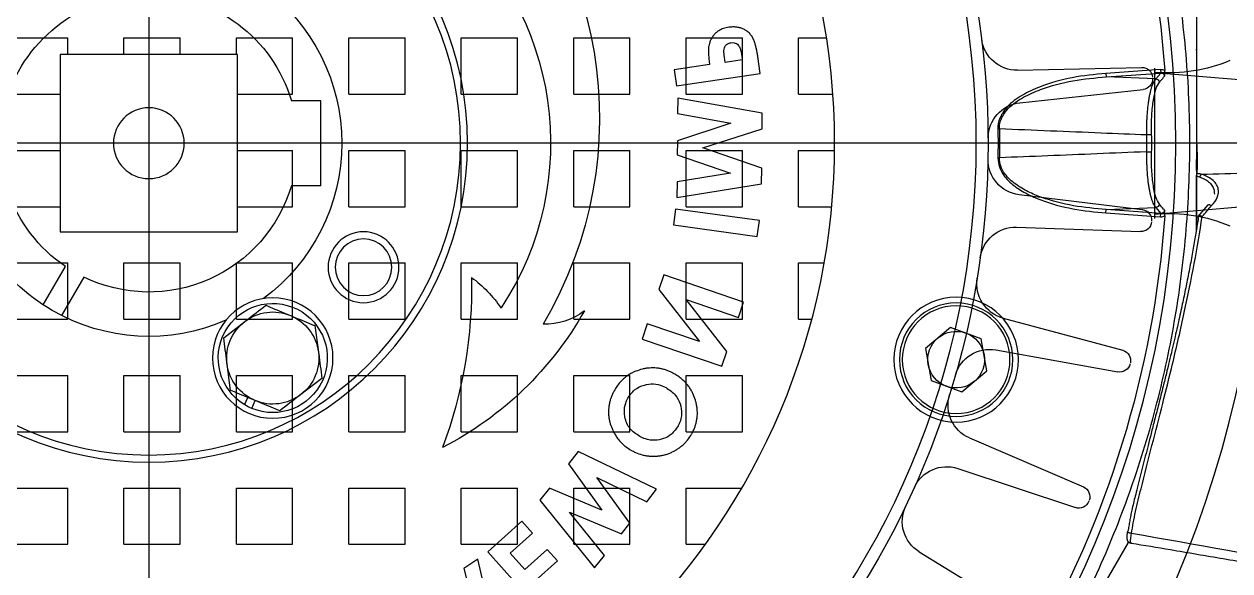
# Model space of a CAD drawing. Header units: millimetres. Extents: x 89450 to 753248, y -530175 to 1209785.
# Drawn here: x 272220.1 to 272390.3, y -164201.8 to -164124.6 of the extents above; entities that cross this region are included whole.
import ezdxf

# ---------------------------------------------------------------- set-up
doc = ezdxf.new("R2010")
doc.units = ezdxf.units.MM
doc.header["$LTSCALE"] = 150
doc.linetypes.add('CENTER', pattern=[50.8, 31.75, -6.35, 6.35, -6.35])
doc.layers.add('------00 Load Bank', color=3, linetype='Continuous')

# ---------------------------------------------------------------- blocks, each defined once
blk = doc.blocks.new('A$C02650c35')
h = blk.add_hatch()
h.set_pattern_fill('SQUARE', color=0, scale=2.5, style=0)
h.set_pattern_definition([(0, (-1352.2724, -53.854), (0, 7.9375), [7.9375, -7.9375]), (90, (-1352.2724, -53.854), (-7.9375, 5e-16), [7.9375, -7.9375])])
h.paths.add_polyline_path([(510, 542.5), (510, 555), (522.5, 555), (522.5, 639.32, 0.414214), (425.68, 542.5)])
h.paths.add_polyline_path([(619.32, 542.5, 0.414214), (522.5, 639.32), (522.5, 555), (535, 555), (535, 542.5)])
h.paths.add_polyline_path([(535, 530), (522.5, 530), (522.5, 445.68, 0.414214), (619.32, 542.5), (535, 542.5)])
h.paths.add_polyline_path([(510, 530), (510, 542.5), (425.68, 542.5, 0.414214), (522.5, 445.68), (522.5, 530)])
at = {"color": 0, "linetype": 'CENTER'}
blk.add_line((522.5, 1085), (522.5, 0), dxfattribs=at)
at = {"color": 0}
for p, q in [((512.5, 684.5), (513.56, 697.01)), ((532.5, 684.5), (531.44, 697.01)), ((522.5, 684.5), (511.89, 684.5)), ((533.11, 684.5), (522.5, 684.5)), ((515.24, 665.38), (513.14, 682.76)), ((528.2, 665.46), (530.08, 682.87)), ((532.8, 665.16), (533.2, 682.66)), ((510.65, 665.02), (510.03, 682.52)), ((493.33, 662.09), (490.23, 679.32)), ((497.83, 663.1), (493.28, 680)), ((480.92, 658.36), (474, 674.44)), ((476.61, 656.72), (471.09, 673.33)), ((464.85, 651.26), (455.72, 666.2)), ((516.5, 566.8), (528.5, 566.8)), ((516.5, 566.8), (516.5, 562.62)), ((528.5, 566.8), (528.5, 562.62)), ((510, 530), (510, 555)), ((510, 555), (535, 555)), ((535, 555), (535, 530)), ((535, 530), (510, 530))]:
    blk.add_line(p, q, dxfattribs=at)
at = {"color": 0, "linetype": 'Continuous', "lineweight": 25}
for p, q in [((515.5, 692.92), (515.31, 692.93)), ((512.18, 690.65), (513.79, 692.06)), ((547.5, 690.4), (510.24, 690.4)), ((535.4, 690.47), (535.75, 690.4)), ((512.12, 685.34), (512.6, 685.38)), ((512.66, 677.63), (512.12, 685.34)), ((513.44, 684.65), (512.6, 685.38)), ((512.6, 685.38), (513.14, 677.67)), ((513.14, 677.67), (513.44, 684.65)), ((532.4, 685.38), (531.56, 684.65)), ((531.56, 684.65), (531.86, 677.67)), ((531.86, 677.67), (532.4, 685.38)), ((532.88, 685.34), (532.34, 677.63)), ((532.88, 685.34), (532.4, 685.38)), ((521.29, 683.34), (521.29, 684.04)), ((522.5, 683.34), (522.5, 662.6)), ((523.71, 683.34), (523.71, 684.04)), ((466.17, 680.76), (426.9, 658.09)), ((467.67, 680.69), (467.74, 680.74)), ((512.66, 677.63), (513.14, 677.67)), ((532.34, 677.63), (531.86, 677.67)), ((520.44, 662.37), (520.44, 662.58)), ((524.56, 662.37), (524.56, 662.58)), ((487.41, 657.27), (490.37, 660.82)), ((490.37, 660.82), (494.92, 660.02)), ((494.92, 660.02), (496.51, 655.69)), ((489, 652.93), (487.41, 657.27)), ((496.51, 655.69), (493.55, 652.14)), ((493.55, 652.14), (489, 652.93)), ((509.36, 628.4), (511.59, 628.71)), ((510.98, 616.58), (509.36, 628.4)), ((511.59, 628.71), (513.21, 616.88)), ((514.82, 617.06), (516.77, 629.01)), ((516.77, 629.01), (519, 629.03)), ((519, 629.03), (521.83, 620.73)), ((521.83, 620.73), (524.55, 629.08)), ((524.55, 629.08), (526.74, 629.1)), ((526.74, 629.1), (528.86, 617.18)), ((530.6, 617), (532.33, 628.82)), ((532.33, 628.82), (534.72, 628.48)), ((497.92, 625.75), (500.07, 626.48)), ((500.07, 626.48), (503.91, 615.21)), ((500.45, 618.34), (497.92, 625.75)), ((534.26, 626.29), (533.91, 623.87)), ((534.89, 626.2), (534.26, 626.29)), ((491.03, 623.41), (493.09, 624.11)), ((494.87, 612.14), (491.03, 623.41)), ((493.09, 624.11), (500.45, 618.34)), ((518.27, 624.63), (517.03, 617.08)), ((520.85, 617.11), (518.27, 624.63)), ((525.32, 624.69), (522.85, 617.13)), ((526.67, 617.16), (525.32, 624.69)), ((533.91, 623.87), (534.62, 623.77)), ((533.59, 621.68), (532.85, 616.67)), ((501.84, 614.51), (494.5, 620.26)), ((494.5, 620.26), (497.02, 612.87)), ((513.21, 616.88), (510.98, 616.58)), ((517.03, 617.08), (514.82, 617.06)), ((522.85, 617.13), (520.85, 617.11)), ((528.86, 617.18), (526.67, 617.16)), ((532.85, 616.67), (530.6, 617)), ((503.91, 615.21), (501.84, 614.51)), ((471.91, 612.8), (473.67, 614.19)), ((473.67, 614.19), (479, 603.13)), ((497.02, 612.87), (494.87, 612.14)), ((475.32, 605.74), (471.91, 612.8)), ((467.38, 609.21), (468.87, 610.39)), ((468.87, 610.39), (475.32, 605.74)), ((470.45, 601.88), (467.38, 609.21)), ((462.59, 605.41), (464.35, 606.81)), ((464.35, 606.81), (470.45, 601.88)), ((477.28, 601.77), (470.74, 606.47)), ((470.74, 606.47), (473.85, 599.05)), ((472.15, 597.7), (462.59, 605.41)), ((479, 603.13), (477.28, 601.77)), ((460.73, 597.04), (463.56, 600.19)), ((463.56, 600.19), (465.18, 598.74)), ((464.83, 590.35), (455.99, 598.28)), ((465.18, 598.74), (462.35, 595.59)), ((473.85, 599.05), (472.15, 597.7)), ((464.67, 593.5), (467.5, 596.65)), ((467.5, 596.65), (469.16, 595.17)), ((462.35, 595.59), (464.67, 593.5)), ((469.16, 595.17), (464.83, 590.35)), ((451.37, 591.93), (463.81, 588.93)), ((462.47, 586.98), (459.92, 587.61)), ((463.81, 588.93), (462.47, 586.98)), ((489.31, 566.93), (487.03, 563.95)), ((496.76, 565.96), (493.03, 566.44)), ((485.08, 557.05), (486.18, 557.51)), ((485.59, 556.03), (486.62, 556.46)), ((495.06, 553.07), (497.35, 556.05)), ((487.62, 554.04), (491.34, 553.56)), ((503.61, 533.33), (498.19, 530.19)), ((499.69, 527.6), (505.11, 530.73))]:
    blk.add_line(p, q, dxfattribs=at)
at = {"color": 0, "linetype": 'CENTER', "ltscale": 5}
blk.add_line((735.74, 542.5), (399.5, 542.5), dxfattribs=at)
at = {"color": 0}
for radius in [441, 403, 399.8, 157.5, 116.82, 96.82, 5]:
    blk.add_circle((522.5, 542.5), radius, dxfattribs=at)
at = {"color": 0, "linetype": 'CENTER'}
blk.add_circle((522.5, 542.5), 420, dxfattribs=at)
blk.add_circle((522.5, 542.5), 420, dxfattribs=at)
at = {"color": 0, "linetype": 'Continuous', "lineweight": 25}
for centre, radius in [((522.5, 542.5), 145), ((491.96, 656.48), 8.8), ((491.96, 656.48), 8), ((491.96, 656.48), 7.6), ((522.5, 542.5), 45), ((522.5, 542.5), 44), ((505, 572.81), 5), ((505, 572.81), 4), ((492.19, 560), 8.5)]:
    blk.add_circle(centre, radius, dxfattribs=at)
for centre, radius, start, end in [((522.5, 542.5), 170, 86.2622, 117.3611), ((522.5, 542.5), 165.5, 0.0003, 205.5882), ((522.5, 542.5), 143.8, 94.0829, 145.9171), ((513.96, 684.65), 0.52, 97.0684, 180.3842), ((531.04, 684.65), 0.52, 359.6158, 82.9316), ((522.5, 542.5), 143.8, 34.0829, 85.9171), ((522.5, 542.5), 141.54, 89.5083, 90.4917), ((522.5, 542.5), 140.84, 90, 90.4917), ((522.5, 542.5), 140.84, 89.5083, 90), ((522.5, 542.5), 120.1, 90, 90.9834), ((522.5, 542.5), 119.89, 89.0166, 90.9834), ((522.5, 542.5), 120.1, 89.0166, 90), ((491.96, 656.48), 4, 140.1169, 200.1169), ((491.96, 656.48), 4, 80.1169, 140.1169), ((491.96, 656.48), 4, 20.1169, 80.1169), ((491.96, 656.48), 4, 320.1169, 20.1169), ((491.96, 656.48), 4, 200.1169, 260.1169), ((491.96, 656.48), 4, 260.1169, 320.1169), ((526.06, 549.03), 57.09, 40.6689, 120.6281), ((522.51, 561.91), 48.28, 119.3381, 152.799), ((505.83, 598.53), 8.86, 141.9098, 182.3797), ((522.5, 557.03), 42.19, 40.2036, 123.4347), ((488.96, 577.27), 18.16, 36.4481, 55.4991), ((502.27, 523.14), 64.93, 88.848, 110.4642), ((522.5, 542.5), 27.25, 90, 143.52), ((522.5, 542.5), 27.25, 36.48, 90), ((492.19, 560), 7.7, 211.0083, 202.5227), ((492.19, 560), 6.5, 82.5227, 142.5227), ((492.19, 560), 6.5, 22.5227, 82.5227), ((492.19, 560), 6.5, 142.5227, 202.5227), ((492.19, 560), 6.5, 322.5227, 22.5227), ((492.19, 560), 7.7, 202.3852, 211.0083), ((492.19, 560), 6.5, 202.5227, 262.5227), ((492.19, 560), 6.5, 262.5227, 322.5227), ((522.5, 542.5), 27.25, 156.48, 263.52), ((522.5, 542.5), 27.25, 276.48, 23.52)]:
    blk.add_arc(centre, radius, start, end, dxfattribs=at)
at = {"color": 0}
for centre, radius, start, end in [((490.04, 686.44), 22.55, 355.4191, 22.6504), ((554.96, 686.44), 22.55, 157.3496, 184.581), ((511.53, 682.57), 1.5, 94.4788, 182.0188), ((511.65, 682.58), 1.5, 6.8882, 94.4282), ((531.57, 682.71), 1.5, 86.297, 173.8369), ((531.7, 682.7), 1.5, 358.7064, 86.2464), ((491.71, 679.58), 1.5, 102.6606, 190.2006), ((491.83, 679.61), 1.5, 15.07, 102.61), ((472.51, 673.81), 1.5, 110.8424, 198.3824), ((472.63, 673.85), 1.5, 23.2519, 110.7918), ((505.65, 664.84), 5, 277.8422, 2.0188), ((520.2, 665.98), 5, 186.8882, 271.0648), ((523.23, 666), 5, 269.6604, 353.8369), ((537.8, 665.05), 5, 178.7064, 262.883), ((502.66, 664.4), 5, 195.07, 279.2466), ((522.5, 542.5), 118.5, 90, 128.0234), ((488.41, 661.2), 5, 286.024, 10.2006), ((522.5, 542.5), 118.5, 51.9766, 90), ((485.51, 660.33), 5, 203.2519, 287.4284), ((471.86, 655.14), 5, 294.2058, 18.3824), ((469.12, 653.87), 5, 211.4337, 295.6103), ((522.5, 542.5), 21, 106.6015, 205.904), ((522.5, 542.5), 21, 214.096, 73.3985)]:
    blk.add_arc(centre, radius, start, end, dxfattribs=at)
at = {"color": 0, "linetype": 'Continuous', "lineweight": 25}
for points, knots in [([(443.67, 929.55), (443.69, 926.2), (443.72, 919.05), (443.8, 908.54), (443.89, 898.44), (444, 889.61), (444.12, 882.05), (444.29, 872.96), (444.58, 861.8), (445.1, 847.15), (445.88, 831.41), (447.03, 814.61), (448.62, 797.15), (450.72, 778.77), (452.79, 763.4), (454.5, 751.64), (455.65, 744.08), (456.73, 737.16), (457.66, 731.31), (458.51, 726.11), (459.35, 720.99), (460.3, 715.24), (461.39, 708.73), (462.59, 701.63), (463.84, 694.21), (465, 687.37), (465.73, 683.03), (466.04, 681.19)], [0.004054, 0.004054, 0.004054, 0.004054, 0.044055, 0.0892389, 0.1294144, 0.1645669, 0.1946506, 0.2196261, 0.2731864, 0.3280385, 0.3947317, 0.4616638, 0.5294155, 0.6044734, 0.683072, 0.7151603, 0.7467466, 0.7747501, 0.7989803, 0.8176563, 0.837837, 0.8611081, 0.8874794, 0.916906, 0.9473172, 0.9775846, 1, 1, 1, 1]), ([(443.93, 929.61), (443.99, 920.53), (444.12, 902.05), (444.56, 874.2), (445.52, 846.07), (447.22, 818.02), (449.94, 790.26), (453.6, 762.78), (457.88, 735.56), (462.59, 708.39), (465.83, 690.29), (467.45, 681.24)], [0.0040453, 0.0040453, 0.0040453, 0.0040453, 0.1120904, 0.224186, 0.3362006, 0.4480891, 0.5598872, 0.6697434, 0.7797254, 0.8898282, 1, 1, 1, 1]), ([(518.14, 691.07), (518.17, 693.31), (518.24, 697.5), (518.89, 703.28), (519.8, 708.25), (520.92, 712.53), (522.16, 716.17), (523.47, 719.21), (524.78, 721.61), (526.03, 723.37), (527.31, 724.39), (528.91, 724.93), (530.78, 725.29), (532.96, 724.96), (534.96, 723.93), (536.78, 722.2), (538.39, 719.8), (539.8, 716.75), (541.03, 713.05), (542.1, 708.66), (543.01, 703.54), (543.68, 698.6), (543.99, 695.36), (544.1, 694.11)], [0, 0, 0, 0, 0.080739, 0.151235, 0.213353, 0.268442, 0.318269, 0.361669, 0.398556, 0.428698, 0.452315, 0.472715, 0.51153, 0.548468, 0.58504, 0.622842, 0.663507, 0.708451, 0.759052, 0.815438, 0.879842, 0.953818, 1, 1, 1, 1]), ([(513.69, 692.55), (514.05, 692.85), (514.6, 693.3), (515.46, 693.54), (516.15, 693.5), (516.81, 693.19), (517.38, 692.62), (517.84, 691.89), (518.04, 691.34), (518.14, 691.07)], [0, 0, 0, 0, 0.246799, 0.37212, 0.497923, 0.623252, 0.748966, 0.874706, 1, 1, 1, 1]), ([(517.71, 690.91), (517.61, 691.16), (517.41, 691.65), (516.97, 692.27), (516.42, 692.71), (515.9, 692.92), (515.59, 692.92), (515.5, 692.92)], [0, 0, 0, 0, 0.2364693, 0.4649886, 0.6844481, 0.8981668, 1, 1, 1, 1]), ([(467.45, 681.24), (467.94, 681.32), (468.94, 681.48), (471.06, 681.9), (474.76, 682.84), (479.89, 684.13), (485.77, 685.65), (492.04, 687.21), (498.66, 688.73), (505.6, 690.15), (509.98, 690.87), (512.16, 691.22)], [0, 0, 0, 0, 0.031208, 0.063948, 0.128136, 0.253531, 0.37911, 0.503481, 0.668872, 0.834848, 1, 1, 1, 1]), ([(511.98, 690.67), (512.02, 690.67), (512.1, 690.67), (512.2, 690.68), (512.26, 690.71), (512.29, 690.76), (512.31, 690.8), (512.31, 690.85), (512.28, 691), (512.21, 691.13), (512.16, 691.22)], [0, 0, 0, 0, 0.135828, 0.265412, 0.386223, 0.443735, 0.500875, 0.570623, 0.675657, 1, 1, 1, 1]), ([(512.16, 691.22), (512.42, 691.45), (512.93, 691.89), (513.44, 692.33), (513.69, 692.55)], [0, 0, 0, 0, 0.499828, 1, 1, 1, 1]), ([(513.79, 692.06), (513.8, 692.06), (513.81, 692.07), (513.83, 692.1), (513.84, 692.14), (513.84, 692.2), (513.81, 692.34), (513.74, 692.47), (513.69, 692.55)], [0, 0, 0, 0, 0.0419084, 0.1361676, 0.2303621, 0.3283968, 0.5406618, 1, 1, 1, 1]), ([(375.53, 542.5), (375.57, 539.99), (375.64, 534.97), (376.24, 527.44), (377.21, 519.94), (378.7, 511.75), (380.85, 502.91), (383.83, 493.49), (387.45, 484.25), (391.7, 475.24), (396.94, 465.85), (403.29, 456.25), (410.93, 446.56), (419.44, 437.47), (428.68, 429.14), (438.58, 421.64), (448.99, 415.04), (460.04, 409.27), (471.5, 404.47), (483.3, 400.68), (495.31, 397.89), (507.63, 396.11), (520.05, 395.38), (532.47, 395.7), (544.72, 397.05), (556.95, 399.44), (568.89, 402.86), (580.48, 407.27), (591.61, 412.59), (602.35, 418.9), (612.51, 426.09), (621.98, 434.08), (630.71, 442.79), (638.75, 452.29), (645.96, 462.44), (652.27, 473.13), (657.62, 484.24), (662.07, 495.88), (665.17, 506.67), (667.23, 516.46), (668.52, 525.06), (669.3, 533.76), (669.54, 542.09), (669.34, 550.03), (668.76, 557.56), (667.79, 565.06), (666.16, 574.05), (663.54, 584.43), (659.53, 596.1), (654.52, 607.49), (648.55, 618.41), (641.7, 628.77), (634.06, 638.45), (625.54, 647.54), (616.32, 655.86), (606.44, 663.35), (596.02, 669.96), (584.98, 675.73), (573.51, 680.52), (561.69, 684.33), (549.67, 687.11), (537.34, 688.9), (524.95, 689.62), (512.53, 689.3), (500.28, 687.95), (488.05, 685.56), (476.11, 682.14), (464.5, 677.73), (453.38, 672.4), (442.64, 666.09), (432.49, 658.91), (423.02, 650.92), (414.29, 642.21), (406.25, 632.71), (399.04, 622.55), (392.74, 611.88), (387.39, 600.77), (382.94, 589.14), (379.83, 578.33), (377.77, 568.54), (376.49, 559.94), (375.68, 551.24), (375.58, 545.42), (375.53, 542.5)], [0, 0, 0, 0, 0.008148, 0.016329, 0.024509, 0.032722, 0.04336, 0.054073, 0.064787, 0.075604, 0.086421, 0.0997, 0.112979, 0.126448, 0.140113, 0.153362, 0.166751, 0.18014, 0.193805, 0.207084, 0.220364, 0.233832, 0.247498, 0.260747, 0.274136, 0.287525, 0.30119, 0.314439, 0.327781, 0.341217, 0.354882, 0.368162, 0.381441, 0.39491, 0.408575, 0.421824, 0.435213, 0.448602, 0.462267, 0.471652, 0.481085, 0.490519, 0.500003, 0.508151, 0.516332, 0.524512, 0.532725, 0.546005, 0.559284, 0.572753, 0.586418, 0.599667, 0.613056, 0.626445, 0.64011, 0.653359, 0.666701, 0.680137, 0.693803, 0.707051, 0.720441, 0.73383, 0.747495, 0.760744, 0.774133, 0.787522, 0.801187, 0.814436, 0.827825, 0.841214, 0.85488, 0.868159, 0.881438, 0.894907, 0.908572, 0.921851, 0.93513, 0.948599, 0.962264, 0.971649, 0.981082, 0.990516, 1, 1, 1, 1]), ([(511.98, 690.67), (511.34, 690.57), (510.02, 690.36), (507.92, 690), (505.63, 689.59), (503.29, 689.14), (501.32, 688.73), (499.77, 688.41), (498.55, 688.14), (497.26, 687.86), (495.88, 687.55), (494.43, 687.21), (492.9, 686.86), (491.43, 686.5), (489.86, 686.12), (488, 685.66), (485.81, 685.1), (483.58, 684.53), (481.63, 684.03), (479.92, 683.59), (478.36, 683.19), (476.85, 682.8), (475.34, 682.42), (473.96, 682.07), (472.75, 681.77), (471.71, 681.51), (470.79, 681.3), (469.96, 681.12), (469.2, 680.98), (468.48, 680.86), (467.99, 680.78), (467.74, 680.74)], [0, 0, 0, 0, 0.049094, 0.102093, 0.159038, 0.21996, 0.27448, 0.301995, 0.33101, 0.361541, 0.393603, 0.427211, 0.462382, 0.499132, 0.527423, 0.568929, 0.623911, 0.672564, 0.714497, 0.749584, 0.781124, 0.812494, 0.843715, 0.874803, 0.897512, 0.917804, 0.937796, 0.953294, 0.968781, 0.984376, 1, 1, 1, 1]), ([(517.93, 690.38), (517.03, 690.38), (514.76, 690.38), (512.11, 690.38), (510.54, 690.38), (510.15, 690.38)], [0, 0, 0, 0, 0.331541, 0.833602, 1, 1, 1, 1]), ([(510.5, 690.43), (510.75, 690.43), (512.21, 690.43), (514.74, 690.43), (517.02, 690.43), (517.93, 690.43)], [0, 0, 0, 0, 0.113791, 0.650536, 1, 1, 1, 1]), ([(517.71, 690.91), (517.75, 690.92), (517.83, 690.94), (517.95, 690.99), (518.06, 691.03), (518.11, 691.06), (518.14, 691.07)], [0, 0, 0, 0, 0.247953, 0.499999, 0.75231, 1, 1, 1, 1]), ([(517.93, 690.43), (517.89, 690.51), (517.8, 690.66), (517.74, 690.82), (517.71, 690.91)], [0, 0, 0, 0, 0.474086, 1, 1, 1, 1]), ([(517.93, 690.43), (517.93, 690.43), (517.97, 690.43), (518.08, 690.44), (518.49, 690.44), (519.43, 690.42), (520.79, 690.44), (521.85, 690.46), (522.33, 690.47)], [0, 0, 0, 0, 0.000014, 0.027847, 0.077877, 0.276594, 0.677195, 1, 1, 1, 1]), ([(518.14, 691.07), (518.16, 690.96), (518.19, 690.78), (518.19, 690.6), (518.21, 690.53), (518.23, 690.51), (518.24, 690.5), (518.28, 690.5), (518.36, 690.51), (518.56, 690.52), (519.23, 690.55), (520.57, 690.57), (521.78, 690.51), (522.49, 690.47)], [0, 0, 0, 0, 0.068571, 0.109362, 0.113504, 0.117198, 0.121159, 0.126092, 0.139044, 0.171949, 0.24634, 0.557434, 1, 1, 1, 1]), ([(522.33, 690.47), (522.38, 690.47), (522.44, 690.47), (522.49, 690.47), (522.49, 690.47)], [0, 0, 0, 0, 0.99964, 1, 1, 1, 1]), ([(522.33, 690.4), (522.33, 690.41), (522.33, 690.43), (522.33, 690.45), (522.33, 690.46), (522.33, 690.47)], [0, 0, 0, 0, 0.2440913, 0.6583838, 1, 1, 1, 1]), ([(522.49, 690.47), (522.5, 690.47), (522.92, 690.47), (523.75, 690.47), (524.98, 690.47), (526.2, 690.47), (527.7, 690.47), (529.44, 690.47), (531.43, 690.47), (533.38, 690.47), (535.24, 690.47), (537, 690.47), (538.64, 690.47), (540.16, 690.47), (541.56, 690.47), (542.84, 690.47), (543.99, 690.47), (544.98, 690.47), (545.81, 690.48), (546.47, 690.47), (546.97, 690.47), (547.28, 690.47), (547.43, 690.47), (547.39, 690.47), (547.26, 690.47), (547.08, 690.47), (546.83, 690.47), (546.52, 690.47), (546.25, 690.47), (546.12, 690.47)], [0, 0, 0, 0, 0.00057, 0.026589, 0.052668, 0.078936, 0.105271, 0.149109, 0.193251, 0.238348, 0.283774, 0.327649, 0.371526, 0.415722, 0.459397, 0.503376, 0.54831, 0.593575, 0.637402, 0.681544, 0.726653, 0.772095, 0.815934, 0.86008, 0.887906, 0.915811, 0.943954, 0.972176, 1, 1, 1, 1]), ([(512.12, 685.34), (512.12, 685.46), (512.12, 685.66), (512.22, 685.85), (512.26, 685.93)], [0, 0, 0, 0, 0.5379568, 1, 1, 1, 1]), ([(512.26, 685.93), (512.28, 685.94), (512.35, 685.94), (512.43, 685.94), (512.52, 685.94), (512.6, 685.94), (512.68, 685.94), (512.75, 685.93), (512.83, 685.93), (512.89, 685.92), (512.94, 685.91), (513, 685.91), (513.03, 685.9), (513.05, 685.9), (513.05, 685.9)], [0, 0, 0, 0, 0.069212, 0.2097706, 0.2811713, 0.3786196, 0.4768578, 0.5771423, 0.6779561, 0.7569079, 0.8359917, 0.9153568, 0.9947774, 1, 1, 1, 1]), ([(513.05, 685.9), (513.04, 685.9), (513.02, 685.9), (512.98, 685.89), (512.94, 685.88), (512.89, 685.87), (512.84, 685.85), (512.79, 685.82), (512.75, 685.79), (512.71, 685.75), (512.68, 685.7), (512.65, 685.67), (512.64, 685.63), (512.62, 685.59), (512.61, 685.55), (512.6, 685.51), (512.6, 685.46), (512.6, 685.42), (512.6, 685.39), (512.6, 685.38)], [0, 0, 0, 0, 0.0374453, 0.1128894, 0.1509386, 0.201822, 0.3054617, 0.3584232, 0.4086323, 0.5113057, 0.563965, 0.6162066, 0.6689549, 0.7232614, 0.778079, 0.8324879, 0.887335, 0.9434671, 1, 1, 1, 1]), ([(513.05, 685.9), (513.1, 685.85), (513.38, 685.61), (513.66, 685.37), (513.89, 685.17)], [0, 0, 0, 0, 0.172781, 1, 1, 1, 1]), ([(521.29, 683.34), (521.1, 683.34), (520.51, 683.34), (519.73, 683.36), (518.93, 683.4), (518.09, 683.45), (517.25, 683.53), (516.48, 683.64), (515.94, 683.73), (515.44, 683.83), (514.98, 683.94), (514.56, 684.07), (514.2, 684.2), (513.89, 684.34), (513.63, 684.49), (513.5, 684.59), (513.44, 684.65)], [0, 0, 0, 0, 0.053942, 0.163293, 0.218797, 0.282315, 0.411672, 0.477663, 0.541788, 0.606376, 0.67241, 0.738939, 0.803045, 0.867598, 0.933556, 1, 1, 1, 1]), ([(513.89, 685.17), (514.19, 684.99), (514.79, 684.63), (516.67, 684.26), (518.92, 684.05), (520.54, 684.04), (521.29, 684.04)], [0, 0, 0, 0, 0.26088, 0.522101, 0.781009, 1, 1, 1, 1]), ([(523.71, 684.04), (524.55, 684.04), (526.22, 684.06), (528.45, 684.28), (530.24, 684.64), (530.82, 684.99), (531.11, 685.17)], [0, 0, 0, 0, 0.246578, 0.492779, 0.743923, 1, 1, 1, 1]), ([(531.56, 684.65), (531.5, 684.6), (531.38, 684.49), (531.13, 684.35), (530.83, 684.21), (530.48, 684.08), (530.08, 683.96), (529.65, 683.85), (529.17, 683.75), (528.66, 683.66), (527.94, 683.56), (527.16, 683.47), (526.33, 683.41), (525.48, 683.36), (524.6, 683.34), (523.93, 683.34), (523.71, 683.34)], [0, 0, 0, 0, 0.0629622, 0.1263465, 0.1910592, 0.2562304, 0.3179633, 0.3800978, 0.4435048, 0.5073557, 0.5678618, 0.6908195, 0.7534217, 0.8139944, 0.9372043, 1, 1, 1, 1]), ([(531.11, 685.17), (531.19, 685.24), (531.47, 685.48), (531.75, 685.72), (531.95, 685.9)], [0, 0, 0, 0, 0.290347, 1, 1, 1, 1]), ([(531.95, 685.9), (531.95, 685.9), (532.02, 685.91), (532.18, 685.93), (532.45, 685.95), (532.65, 685.94), (532.74, 685.93)], [0, 0, 0, 0, 0.005237, 0.322719, 0.719013, 1, 1, 1, 1]), ([(532.4, 685.38), (532.4, 685.44), (532.4, 685.55), (532.33, 685.71), (532.21, 685.82), (532.08, 685.89), (531.98, 685.89), (531.95, 685.9)], [0, 0, 0, 0, 0.2219136, 0.4357525, 0.6411429, 0.8486387, 1, 1, 1, 1]), ([(532.74, 685.93), (532.78, 685.85), (532.88, 685.66), (532.88, 685.46), (532.88, 685.34)], [0, 0, 0, 0, 0.462043, 1, 1, 1, 1]), ([(521.29, 683.34), (521.1, 678.69), (520.81, 671.78), (520.53, 664.86), (520.44, 662.58)], [0, 0, 0, 0, 0.671221, 1, 1, 1, 1]), ([(524.56, 662.58), (524.37, 667.38), (524.08, 674.3), (523.8, 681.22), (523.71, 683.34)], [0, 0, 0, 0, 0.693115, 1, 1, 1, 1]), ([(466.11, 681.26), (466.08, 681.23), (465.99, 681.15), (466.15, 681.11), (466.42, 681.1), (466.71, 681.12), (467.05, 681.17), (467.32, 681.21), (467.45, 681.24)], [0, 0, 0, 0, 0.1354337, 0.4208147, 0.5649205, 0.7093422, 0.8546374, 1, 1, 1, 1]), ([(466.04, 681.19), (466.06, 681.1), (466.11, 680.88), (466.3, 680.73), (466.56, 680.64), (466.85, 680.61), (467.22, 680.62), (467.51, 680.66), (467.67, 680.69)], [0, 0, 0, 0, 0.155051, 0.370128, 0.501578, 0.650489, 0.817867, 1, 1, 1, 1]), ([(467.45, 681.24), (467.46, 681.14), (467.48, 681.01), (467.53, 680.84), (467.57, 680.75), (467.62, 680.7), (467.65, 680.68), (467.66, 680.69), (467.67, 680.69)], [0, 0, 0, 0, 0.349048, 0.512838, 0.662313, 0.811827, 0.975694, 1, 1, 1, 1]), ([(520.44, 662.37), (520.01, 662.41), (519.16, 662.49), (517.74, 663.28), (516.43, 664.64), (515.31, 666.47), (514.14, 669.21), (513.11, 672.94), (512.81, 676.07), (512.66, 677.63)], [0, 0, 0, 0, 0.069548, 0.138757, 0.259148, 0.373287, 0.487735, 0.74354, 1, 1, 1, 1]), ([(513.14, 677.67), (513.28, 676.12), (513.56, 673.03), (514.51, 669.35), (515.61, 666.64), (516.66, 664.83), (517.89, 663.48), (519.22, 662.7), (520.03, 662.62), (520.44, 662.58)], [0, 0, 0, 0, 0.259237, 0.517851, 0.632444, 0.746728, 0.865547, 0.932898, 1, 1, 1, 1]), ([(524.56, 662.58), (524.68, 662.58), (525.05, 662.59), (525.64, 662.72), (526.52, 663.11), (527.78, 664.1), (529.07, 665.96), (530.4, 669.02), (531.43, 672.95), (531.72, 676.09), (531.86, 677.67)], [0, 0, 0, 0, 0.019153, 0.0626587, 0.0994986, 0.1796744, 0.3259207, 0.4728115, 0.736059, 1, 1, 1, 1]), ([(532.34, 677.63), (532.19, 676.04), (531.88, 672.85), (530.77, 668.88), (529.35, 665.78), (527.97, 663.89), (526.42, 662.74), (525.31, 662.38), (524.68, 662.37), (524.56, 662.37)], [0, 0, 0, 0, 0.2612454, 0.5217632, 0.6682522, 0.8155387, 0.8974444, 0.9801263, 1, 1, 1, 1]), ([(534.72, 628.48), (534.88, 628.45), (535.21, 628.4), (535.7, 628.31), (536.19, 628.19), (536.6, 628.08), (536.93, 627.96), (537.18, 627.86), (537.42, 627.73), (537.65, 627.59), (537.86, 627.42), (538.06, 627.24), (538.25, 627.03), (538.4, 626.81), (538.57, 626.52), (538.7, 626.22), (538.8, 625.9), (538.87, 625.57), (538.9, 625.24), (538.9, 624.89), (538.89, 624.63), (538.86, 624.45), (538.85, 624.37)], [0, 0, 0, 0, 0.074495, 0.149029, 0.223839, 0.298862, 0.338747, 0.378749, 0.419356, 0.460326, 0.500242, 0.540455, 0.581807, 0.623684, 0.659606, 0.7326, 0.769756, 0.806907, 0.882142, 0.920232, 0.960059, 1, 1, 1, 1]), ([(536.29, 625.76), (536.15, 625.84), (535.87, 626), (535.39, 626.11), (535.06, 626.17), (534.89, 626.2)], [0, 0, 0, 0, 0.317292, 0.656589, 1, 1, 1, 1]), ([(536.67, 624.68), (536.69, 624.83), (536.71, 625.1), (536.57, 625.46), (536.41, 625.66), (536.31, 625.75), (536.29, 625.76)], [0, 0, 0, 0, 0.368496, 0.658041, 0.948545, 1, 1, 1, 1]), ([(534.62, 623.77), (534.94, 623.72), (535.38, 623.66), (535.95, 623.73), (536.29, 623.91), (536.52, 624.19), (536.64, 624.46), (536.67, 624.63), (536.67, 624.68)], [0, 0, 0, 0, 0.370491, 0.516729, 0.663827, 0.803619, 0.935939, 1, 1, 1, 1]), ([(538.85, 624.37), (538.83, 624.24), (538.79, 624), (538.69, 623.64), (538.55, 623.29), (538.39, 622.99), (538.17, 622.68), (537.94, 622.43), (537.69, 622.21), (537.48, 622.06), (537.27, 621.93), (537.04, 621.82), (536.82, 621.72), (536.54, 621.63), (536.26, 621.56), (536.05, 621.53), (535.98, 621.52)], [0, 0, 0, 0, 0.084278, 0.169017, 0.255975, 0.344103, 0.400969, 0.516707, 0.575683, 0.632546, 0.689783, 0.748096, 0.806705, 0.854644, 0.951278, 1, 1, 1, 1]), ([(535.98, 621.52), (535.67, 621.51), (535.11, 621.49), (534.31, 621.58), (533.83, 621.64), (533.59, 621.68)], [0, 0, 0, 0, 0.392084, 0.695795, 1, 1, 1, 1]), ([(481.6, 619.2), (481.75, 619.28), (482.05, 619.43), (482.52, 619.62), (483, 619.77), (483.5, 619.87), (484.18, 619.96), (484.86, 619.94), (485.53, 619.85), (486.18, 619.7), (486.81, 619.49), (487.43, 619.2), (487.9, 618.93), (488.36, 618.6), (488.79, 618.23), (489.14, 617.86), (489.5, 617.42), (489.77, 617.01), (489.96, 616.69), (490.02, 616.58)], [0, 0, 0, 0, 0.051014, 0.102201, 0.154286, 0.206775, 0.257833, 0.361864, 0.414929, 0.464796, 0.56576, 0.616975, 0.673734, 0.730987, 0.789867, 0.849328, 0.886721, 0.962062, 1, 1, 1, 1]), ([(479.09, 610.75), (479.02, 610.9), (478.79, 611.35), (478.56, 611.99), (478.42, 612.65), (478.33, 613.32), (478.32, 614), (478.4, 614.68), (478.49, 615.19), (478.63, 615.68), (478.82, 616.17), (479.05, 616.64), (479.31, 617.09), (479.61, 617.52), (479.94, 617.92), (480.28, 618.27), (480.71, 618.64), (481.14, 618.95), (481.49, 619.14), (481.6, 619.2)], [0, 0, 0, 0, 0.051009, 0.154328, 0.206857, 0.257901, 0.361703, 0.414546, 0.466511, 0.518854, 0.572344, 0.626218, 0.678583, 0.731285, 0.785076, 0.839277, 0.879058, 0.959393, 1, 1, 1, 1]), ([(482.63, 617.24), (482.2, 616.95), (481.42, 616.42), (480.76, 615.2), (480.5, 613.91), (480.68, 612.73), (481, 612.06), (481.13, 611.8)], [0, 0, 0, 0, 0.242509, 0.444563, 0.645963, 0.860297, 1, 1, 1, 1]), ([(488.01, 615.52), (487.68, 616.01), (487.1, 616.87), (485.73, 617.56), (484.36, 617.8), (483.3, 617.57), (482.76, 617.3), (482.63, 617.24)], [0, 0, 0, 0, 0.275379, 0.494167, 0.712476, 0.929179, 1, 1, 1, 1]), ([(490.02, 616.58), (490.09, 616.43), (490.24, 616.14), (490.44, 615.67), (490.59, 615.19), (490.71, 614.69), (490.8, 614.02), (490.81, 613.34), (490.73, 612.66), (490.59, 612.01), (490.39, 611.39), (490.12, 610.77), (489.86, 610.3), (489.54, 609.85), (489.18, 609.42), (488.82, 609.07), (488.39, 608.71), (487.98, 608.43), (487.66, 608.25), (487.55, 608.19)], [0, 0, 0, 0, 0.051316, 0.102795, 0.155051, 0.207632, 0.258992, 0.363648, 0.417046, 0.466906, 0.56793, 0.619174, 0.675056, 0.731433, 0.789444, 0.848022, 0.885688, 0.96168, 1, 1, 1, 1]), ([(486.51, 610.12), (486.94, 610.41), (487.79, 610.99), (488.43, 612.37), (488.61, 613.76), (488.37, 614.82), (488.09, 615.37), (488.01, 615.52)], [0, 0, 0, 0, 0.245016, 0.492055, 0.701618, 0.917589, 1, 1, 1, 1]), ([(481.13, 611.8), (481.46, 611.3), (481.95, 610.56), (482.98, 609.94), (483.56, 609.79), (483.86, 609.71)], [0, 0, 0, 0, 0.498002, 0.7414042, 1, 1, 1, 1]), ([(487.55, 608.19), (487.4, 608.11), (487.1, 607.96), (486.64, 607.76), (486.16, 607.61), (485.66, 607.49), (484.99, 607.4), (484.3, 607.39), (483.64, 607.48), (482.99, 607.62), (482.38, 607.82), (481.77, 608.1), (481.31, 608.36), (480.85, 608.67), (480.41, 609.02), (480.05, 609.39), (479.67, 609.84), (479.36, 610.28), (479.16, 610.63), (479.09, 610.75)], [0, 0, 0, 0, 0.050798, 0.101747, 0.153462, 0.205517, 0.256359, 0.359965, 0.412906, 0.461503, 0.560015, 0.609947, 0.665356, 0.721189, 0.778468, 0.836307, 0.876853, 0.9587, 1, 1, 1, 1]), ([(483.86, 609.71), (484.11, 609.68), (484.76, 609.59), (485.69, 609.73), (486.28, 610.01), (486.51, 610.12)], [0, 0, 0, 0, 0.275663, 0.723395, 1, 1, 1, 1]), ([(493.03, 566.44), (492.95, 566.46), (491.69, 566.62), (490.46, 566.78), (489.31, 566.93)], [0, 0, 0, 0, 0.070215, 1, 1, 1, 1]), ([(498.19, 562.49), (498.01, 562.92), (497.65, 563.79), (497.23, 564.8), (496.94, 565.52), (496.82, 565.81), (496.76, 565.96)], [0, 0, 0, 0, 0.368859, 0.742738, 0.871317, 1, 1, 1, 1]), ([(487.03, 563.95), (486.98, 563.88), (486.21, 562.88), (485.45, 561.89), (484.75, 560.98)], [0, 0, 0, 0, 0.070215, 1, 1, 1, 1]), ([(499.63, 559.02), (499.28, 559.86), (498.81, 561), (498.32, 562.17), (498.19, 562.49)], [0, 0, 0, 0, 0.731366, 1, 1, 1, 1]), ([(484.75, 560.98), (484.87, 560.69), (485.34, 559.56), (485.82, 558.38), (486.18, 557.51)], [0, 0, 0, 0, 0.2575513, 1, 1, 1, 1]), ([(497.35, 556.05), (497.4, 556.12), (498.17, 557.12), (498.93, 558.11), (499.63, 559.02)], [0, 0, 0, 0, 0.070215, 1, 1, 1, 1]), ([(486.18, 557.51), (486.32, 557.19), (486.8, 556.02), (487.28, 554.88), (487.62, 554.04)], [0, 0, 0, 0, 0.268634, 1, 1, 1, 1]), ([(491.34, 553.56), (491.43, 553.54), (492.69, 553.38), (493.92, 553.22), (495.06, 553.07)], [0, 0, 0, 0, 0.070215, 1, 1, 1, 1])]:
    blk.add_open_spline(points, degree=3, knots=knots, dxfattribs=at)
blk.add_open_spline([(517.93, 690.43), (517.93, 690.42), (517.93, 690.4), (517.93, 690.39), (517.93, 690.38)], degree=3, dxfattribs=at)

msp = doc.modelspace()

# ---------------------------------------------------------------- block references
at = {"layer": '------00 Load Bank', "color": 161, "xscale": -1, "rotation": 270}
msp.add_blockref('A$C02650c35', (271695.16, -164663.93), dxfattribs=at)

doc.saveas('drawing.dxf')
